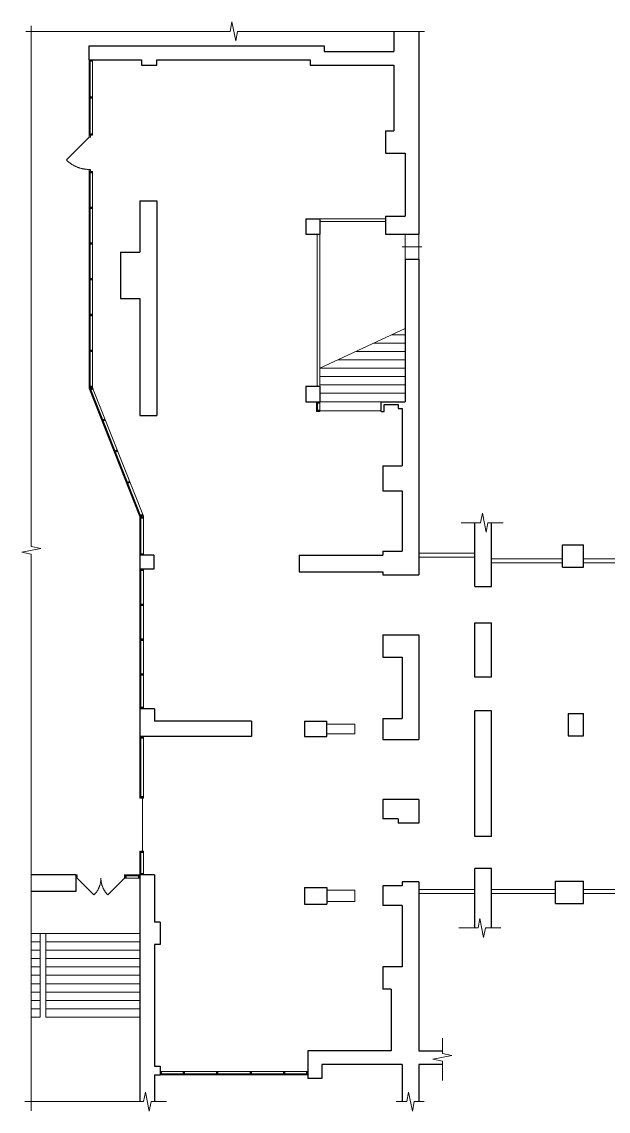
# Model space of a CAD drawing. Header units: metres. Extents: x 3.5 to 45.5, y 1.1 to 40.1.
# Drawn here: x 3.48 to 24.51, y 1.06 to 40.08 of the extents above; entities that cross this region are included whole.
import ezdxf

# ---------------------------------------------------------------- set-up
doc = ezdxf.new("R2010")
doc.units = ezdxf.units.M
doc.header["$MEASUREMENT"] = 0
doc.linetypes.add('DGN Style 3', pattern=[20.175985, 14.411418, -5.764567])

msp = doc.modelspace()

# ---------------------------------------------------------------- linework, layer by layer
at = {"lineweight": 0}
for p, q in [((3.825, 21.282), (3.825, 39.934)), ((10.953, 39.742), (11.019, 40.085)), ((11.019, 40.085), (11.152, 39.4)), ((3.626, 39.742), (10.953, 39.742)), ((11.152, 39.4), (11.218, 39.742)), ((11.218, 39.742), (17.917, 39.742)), ((5.901, 38.726), (5.901, 36.026)), ((5.911, 38.686), (5.936, 38.686)), ((5.911, 36.066), (5.911, 38.686)), ((5.936, 38.686), (5.936, 36.066)), ((6.021, 38.726), (6.021, 36.026)), ((5.936, 36.066), (5.911, 36.066)), ((5.901, 34.726), (5.901, 26.953)), ((5.911, 34.686), (5.936, 34.686)), ((5.911, 27.016), (5.911, 34.686)), ((5.936, 34.686), (5.936, 27.016)), ((6.021, 34.726), (6.021, 26.976)), ((17.721, 32.476), (17.221, 32.476)), ((17.221, 32.476), (17.221, 31.576)), ((17.721, 31.576), (17.721, 32.476)), ((17.121, 32.026), (17.821, 32.026)), ((17.221, 31.576), (17.721, 31.576)), ((14.171, 27.676), (17.221, 29.103)), ((16.095, 28.576), (17.221, 28.576)), ((16.736, 28.876), (17.221, 28.876)), ((15.453, 28.276), (17.221, 28.276)), ((14.812, 27.976), (17.221, 27.976)), ((14.171, 27.676), (17.221, 27.676)), ((14.171, 27.376), (17.221, 27.376)), ((5.901, 26.953), (7.721, 22.353)), ((5.936, 27.016), (5.911, 27.016)), ((6.021, 26.976), (7.841, 22.376)), ((14.171, 27.076), (17.221, 27.076)), ((5.933, 26.899), (5.957, 26.908)), ((7.716, 22.394), (5.933, 26.899)), ((5.957, 26.908), (7.739, 22.404)), ((14.171, 26.776), (17.221, 26.776)), ((14.051, 26.476), (14.171, 26.476)), ((14.051, 26.126), (14.051, 26.476)), ((14.061, 26.436), (14.086, 26.436)), ((14.061, 26.166), (14.061, 26.436)), ((14.086, 26.166), (14.061, 26.166)), ((14.086, 26.436), (14.086, 26.166)), ((14.171, 26.476), (17.221, 26.476)), ((14.171, 26.476), (14.171, 26.126)), ((14.171, 26.126), (14.051, 26.126)), ((7.739, 22.404), (7.716, 22.394)), ((7.721, 20.976), (7.721, 22.353)), ((7.731, 22.313), (7.756, 22.313)), ((7.731, 21.016), (7.731, 22.313)), ((7.756, 22.313), (7.756, 21.016)), ((7.841, 20.976), (7.841, 22.376)), ((19.926, 22.139), (19.993, 22.482)), ((19.993, 22.482), (20.125, 21.797)), ((19.23, 22.139), (19.926, 22.139)), ((20.125, 21.797), (20.192, 22.139)), ((20.192, 22.139), (20.744, 22.139)), ((3.483, 21.083), (4.167, 21.215)), ((3.825, 21.016), (3.483, 21.083)), ((4.167, 21.215), (3.825, 21.282)), ((3.825, 1.071), (3.825, 21.016)), ((7.756, 21.016), (7.731, 21.016)), ((7.721, 20.476), (7.721, 15.476)), ((7.731, 20.436), (7.756, 20.436)), ((7.731, 15.516), (7.731, 20.436)), ((7.756, 20.436), (7.756, 15.516)), ((7.841, 20.476), (7.841, 15.476)), ((7.756, 15.516), (7.731, 15.516)), ((19.841, 7.624), (19.907, 7.966)), ((19.907, 7.966), (20.04, 7.282)), ((19.145, 7.624), (19.841, 7.624)), ((20.04, 7.282), (20.106, 7.624)), ((20.106, 7.624), (20.659, 7.624)), ((18.56, 3.12), (18.56, 3.672)), ((18.218, 2.921), (18.902, 3.054)), ((18.56, 2.855), (18.218, 2.921)), ((18.902, 3.054), (18.56, 3.12)), ((18.56, 2.158), (18.56, 2.855)), ((13.741, 2.476), (8.441, 2.476)), ((8.441, 2.476), (8.441, 2.356)), ((8.441, 2.356), (13.741, 2.356)), ((8.481, 2.391), (8.481, 2.366)), ((13.701, 2.391), (8.481, 2.391)), ((8.481, 2.366), (13.701, 2.366)), ((13.701, 2.366), (13.701, 2.391)), ((13.741, 2.356), (13.741, 2.476)), ((7.852, 1.4), (7.919, 1.742)), ((7.919, 1.742), (8.052, 1.057)), ((17.285, 1.4), (17.352, 1.742)), ((17.352, 1.742), (17.484, 1.057)), ((3.594, 1.4), (7.852, 1.4)), ((8.052, 1.057), (8.118, 1.4)), ((8.118, 1.4), (8.67, 1.4)), ((16.902, 1.4), (17.285, 1.4)), ((17.484, 1.057), (17.551, 1.4)), ((17.551, 1.4), (17.904, 1.4))]:
    msp.add_line(p, q, dxfattribs=at)
at = {"lineweight": 30}
for p, q in [((16.821, 39.742), (16.821, 39.026)), ((17.721, 39.742), (17.721, 32.476)), ((5.901, 38.726), (5.901, 39.226)), ((5.901, 39.226), (14.321, 39.226)), ((14.321, 39.226), (14.321, 39.026)), ((5.901, 38.726), (7.771, 38.726)), ((7.771, 38.726), (7.771, 38.526)), ((8.321, 38.526), (8.321, 38.726)), ((8.321, 38.726), (13.821, 38.726)), ((13.821, 38.726), (13.821, 38.526)), ((14.321, 39.026), (16.821, 39.026)), ((7.771, 38.526), (8.321, 38.526)), ((13.821, 38.526), (16.821, 38.526)), ((16.821, 38.526), (16.821, 36.176)), ((16.521, 36.176), (16.821, 36.176)), ((16.521, 36.176), (16.521, 35.376)), ((16.521, 35.376), (17.221, 35.376)), ((17.221, 35.376), (17.221, 33.126)), ((7.721, 33.676), (8.321, 33.676)), ((7.721, 33.676), (7.721, 31.826)), ((8.321, 33.676), (8.321, 25.976)), ((13.671, 33.026), (14.171, 33.026)), ((13.671, 33.026), (13.671, 32.476)), ((14.171, 33.026), (14.171, 32.476)), ((16.521, 33.126), (17.221, 33.126)), ((16.521, 33.126), (16.521, 32.476)), ((13.671, 32.476), (14.171, 32.476)), ((16.521, 32.476), (17.721, 32.476)), ((7.021, 31.826), (7.721, 31.826)), ((7.021, 31.826), (7.021, 30.176)), ((17.221, 31.576), (17.221, 26.476)), ((17.221, 31.576), (17.721, 31.576)), ((17.721, 31.576), (17.721, 20.276)), ((7.021, 30.176), (7.721, 30.176)), ((7.721, 30.176), (7.721, 25.976)), ((13.671, 27.026), (14.171, 27.026)), ((13.671, 27.026), (13.671, 26.476)), ((14.171, 27.026), (14.171, 26.476)), ((13.671, 26.476), (14.171, 26.476)), ((16.371, 26.476), (17.221, 26.476)), ((16.371, 26.126), (16.371, 26.476)), ((16.471, 26.126), (16.471, 26.376)), ((16.471, 26.376), (16.971, 26.376)), ((16.971, 26.376), (16.971, 26.226)), ((16.971, 26.226), (17.121, 26.226)), ((17.121, 26.226), (17.121, 24.176)), ((7.721, 25.976), (8.321, 25.976)), ((16.371, 26.126), (16.471, 26.126)), ((16.421, 24.176), (17.121, 24.176)), ((16.421, 24.176), (16.421, 23.276)), ((16.421, 23.276), (17.121, 23.276)), ((17.121, 23.276), (17.121, 21.126)), ((19.721, 19.851), (19.721, 22.139)), ((20.321, 19.851), (20.321, 22.139)), ((16.421, 21.126), (17.121, 21.126)), ((16.421, 21.126), (16.421, 20.976)), ((22.871, 20.551), (22.871, 21.351)), ((22.871, 21.351), (23.621, 21.351)), ((23.621, 20.551), (23.621, 21.351)), ((7.721, 20.976), (7.721, 20.476)), ((8.221, 20.976), (7.721, 20.976)), ((8.221, 20.976), (8.221, 20.476)), ((13.421, 20.976), (16.421, 20.976)), ((13.421, 20.976), (13.421, 20.376)), ((8.221, 20.476), (7.721, 20.476)), ((13.421, 20.376), (16.421, 20.376)), ((16.421, 20.376), (16.421, 20.276)), ((22.871, 20.551), (23.621, 20.551)), ((16.421, 20.276), (17.721, 20.276)), ((19.721, 16.601), (19.721, 18.551)), ((20.321, 16.601), (20.321, 18.551)), ((16.421, 18.126), (17.721, 18.126)), ((16.421, 18.126), (16.421, 17.326)), ((17.721, 18.126), (17.721, 14.376)), ((16.421, 17.326), (17.121, 17.326)), ((17.121, 17.326), (17.121, 15.126)), ((20.321, 16.601), (19.721, 16.601)), ((8.241, 15.476), (7.721, 15.476)), ((7.721, 15.476), (7.721, 14.476)), ((8.241, 15.476), (8.241, 15.026)), ((20.321, 15.401), (19.721, 15.401)), ((19.721, 10.901), (19.721, 15.401)), ((20.321, 10.901), (20.321, 15.401)), ((23.071, 15.301), (23.621, 15.301)), ((23.071, 15.301), (23.071, 14.501)), ((23.621, 14.501), (23.621, 15.301)), ((11.721, 15.026), (8.241, 15.026)), ((11.721, 15.026), (11.721, 14.476)), ((13.621, 15.026), (14.421, 15.026)), ((13.621, 15.026), (13.621, 14.476)), ((16.421, 15.126), (17.121, 15.126)), ((16.421, 15.126), (16.421, 14.476)), ((11.721, 14.476), (7.721, 14.476)), ((13.621, 14.476), (14.421, 14.476)), ((16.421, 14.476), (16.421, 14.376)), ((23.071, 14.501), (23.621, 14.501)), ((16.421, 14.376), (17.721, 14.376)), ((16.421, 12.226), (16.421, 11.526)), ((17.721, 12.226), (16.421, 12.226)), ((17.721, 12.226), (17.721, 11.376)), ((16.971, 11.526), (16.421, 11.526)), ((16.971, 11.526), (16.971, 11.376)), ((17.121, 11.376), (16.971, 11.376)), ((20.321, 10.901), (19.721, 10.901)), ((8.241, 9.526), (7.721, 9.526)), ((7.721, 9.526), (7.721, 1.4)), ((8.241, 9.526), (8.241, 7.826)), ((19.721, 7.624), (19.721, 9.751)), ((20.321, 9.751), (19.721, 9.751)), ((20.321, 7.624), (20.321, 9.751)), ((13.621, 9.076), (13.621, 8.476)), ((13.621, 9.076), (14.421, 9.076)), ((14.421, 9.076), (14.421, 8.476)), ((17.121, 9.126), (16.421, 9.126)), ((16.421, 9.126), (16.421, 8.426)), ((17.121, 9.276), (17.121, 9.126)), ((17.721, 9.276), (17.721, 3.226)), ((22.621, 9.301), (23.621, 9.301)), ((22.621, 8.501), (22.621, 9.301)), ((23.621, 8.501), (23.621, 9.301)), ((13.621, 8.476), (14.421, 8.476)), ((17.121, 8.426), (16.421, 8.426)), ((17.121, 8.426), (17.121, 6.226)), ((22.621, 8.501), (23.621, 8.501)), ((8.441, 7.826), (8.241, 7.826)), ((8.441, 7.826), (8.441, 7.026)), ((8.441, 7.026), (8.241, 7.026)), ((8.241, 7.026), (8.241, 2.676)), ((17.121, 6.226), (16.421, 6.226)), ((16.421, 6.226), (16.421, 5.426)), ((16.721, 5.426), (16.421, 5.426)), ((16.721, 5.426), (16.721, 3.226)), ((16.721, 3.226), (13.741, 3.226)), ((13.741, 3.226), (13.741, 2.226)), ((17.721, 3.226), (18.56, 3.226)), ((8.241, 2.676), (8.441, 2.676)), ((8.241, 2.356), (8.241, 1.4)), ((8.241, 2.356), (8.441, 2.356)), ((8.441, 2.676), (8.441, 2.356)), ((14.241, 2.726), (14.241, 2.226)), ((17.121, 2.726), (14.241, 2.726)), ((18.56, 2.726), (17.721, 2.726)), ((14.241, 2.226), (13.741, 2.226))]:
    msp.add_line(p, q, dxfattribs=at)
at = {"color": 7, "linetype": 'Continuous', "lineweight": 13}
for p, q in [((5.901, 38.676), (5.901, 38.726)), ((5.901, 38.726), (5.911, 38.726)), ((6.021, 38.701), (5.901, 38.701)), ((5.911, 38.676), (5.901, 38.676)), ((5.911, 38.726), (5.911, 38.676)), ((5.911, 38.686), (5.911, 38.716)), ((5.911, 38.716), (5.936, 38.716)), ((5.936, 38.686), (5.911, 38.686)), ((5.936, 38.716), (5.936, 38.726)), ((5.936, 38.726), (5.951, 38.726)), ((5.936, 38.676), (5.936, 38.686)), ((5.951, 38.676), (5.936, 38.676)), ((5.951, 38.726), (5.951, 38.676)), ((5.951, 38.676), (5.951, 38.726)), ((5.951, 38.726), (6.021, 38.726)), ((6.021, 38.676), (5.951, 38.676)), ((6.021, 38.726), (6.021, 38.676)), ((5.901, 37.351), (5.901, 37.401)), ((5.901, 37.401), (5.911, 37.401)), ((6.021, 37.376), (5.901, 37.376)), ((5.911, 37.351), (5.901, 37.351)), ((5.911, 37.401), (5.911, 37.351)), ((5.911, 37.361), (5.911, 37.391)), ((5.911, 37.391), (5.936, 37.391)), ((5.936, 37.361), (5.911, 37.361)), ((5.936, 37.391), (5.936, 37.401)), ((5.936, 37.401), (5.951, 37.401)), ((5.936, 37.351), (5.936, 37.361)), ((5.951, 37.351), (5.936, 37.351)), ((5.951, 37.401), (5.951, 37.351)), ((5.951, 37.351), (5.951, 37.401)), ((5.951, 37.401), (6.021, 37.401)), ((6.021, 37.351), (5.951, 37.351)), ((6.021, 37.401), (6.021, 37.351)), ((5.901, 35.956), (5.081, 35.136)), ((5.901, 36.026), (5.901, 36.076)), ((5.901, 36.076), (5.911, 36.076)), ((6.021, 36.051), (5.901, 36.051)), ((5.911, 36.026), (5.901, 36.026)), ((5.901, 36.026), (5.951, 36.026)), ((5.901, 35.956), (5.901, 36.026)), ((5.951, 35.956), (5.901, 35.956)), ((5.911, 36.076), (5.911, 36.026)), ((5.911, 36.036), (5.911, 36.066)), ((5.911, 36.066), (5.936, 36.066)), ((5.936, 36.036), (5.911, 36.036)), ((5.936, 36.066), (5.936, 36.076)), ((5.936, 36.076), (5.951, 36.076)), ((5.936, 36.026), (5.936, 36.036)), ((5.951, 36.026), (5.936, 36.026)), ((5.951, 36.076), (5.951, 36.026)), ((5.951, 36.026), (5.951, 36.076)), ((5.951, 36.076), (6.021, 36.076)), ((6.021, 36.026), (5.951, 36.026)), ((5.951, 36.026), (5.951, 35.956)), ((6.021, 36.076), (6.021, 36.026)), ((5.901, 34.796), (5.951, 34.796)), ((5.901, 34.726), (5.901, 34.796)), ((5.951, 34.796), (5.951, 34.726)), ((5.901, 34.676), (5.901, 34.726)), ((5.901, 34.726), (5.911, 34.726)), ((5.951, 34.726), (5.901, 34.726)), ((6.021, 34.701), (5.901, 34.701)), ((5.911, 34.676), (5.901, 34.676)), ((5.911, 34.726), (5.911, 34.676)), ((5.911, 34.686), (5.911, 34.716)), ((5.911, 34.716), (5.936, 34.716)), ((5.936, 34.686), (5.911, 34.686)), ((5.936, 34.716), (5.936, 34.726)), ((5.936, 34.726), (5.951, 34.726)), ((5.936, 34.676), (5.936, 34.686)), ((5.951, 34.676), (5.936, 34.676)), ((5.951, 34.726), (5.951, 34.676)), ((5.951, 34.676), (5.951, 34.726)), ((5.951, 34.726), (6.021, 34.726)), ((6.021, 34.676), (5.951, 34.676)), ((6.021, 34.726), (6.021, 34.676)), ((5.901, 33.396), (5.901, 33.446)), ((5.901, 33.446), (5.911, 33.446)), ((6.021, 33.421), (5.901, 33.421)), ((5.911, 33.396), (5.901, 33.396)), ((5.911, 33.446), (5.911, 33.396)), ((5.911, 33.406), (5.911, 33.436)), ((5.911, 33.436), (5.936, 33.436)), ((5.936, 33.406), (5.911, 33.406)), ((5.936, 33.436), (5.936, 33.446)), ((5.936, 33.446), (5.951, 33.446)), ((5.936, 33.396), (5.936, 33.406)), ((5.951, 33.396), (5.936, 33.396)), ((5.951, 33.446), (5.951, 33.396)), ((5.951, 33.396), (5.951, 33.446)), ((5.951, 33.446), (6.021, 33.446)), ((6.021, 33.396), (5.951, 33.396)), ((6.021, 33.446), (6.021, 33.396)), ((5.901, 32.116), (5.901, 32.166)), ((5.901, 32.166), (5.911, 32.166)), ((6.021, 32.141), (5.901, 32.141)), ((5.911, 32.116), (5.901, 32.116)), ((5.911, 32.166), (5.911, 32.116)), ((5.911, 32.126), (5.911, 32.156)), ((5.911, 32.156), (5.936, 32.156)), ((5.936, 32.126), (5.911, 32.126)), ((5.936, 32.156), (5.936, 32.166)), ((5.936, 32.166), (5.951, 32.166)), ((5.936, 32.116), (5.936, 32.126)), ((5.951, 32.116), (5.936, 32.116)), ((5.951, 32.166), (5.951, 32.116)), ((5.951, 32.116), (5.951, 32.166)), ((5.951, 32.166), (6.021, 32.166)), ((6.021, 32.116), (5.951, 32.116)), ((6.021, 32.166), (6.021, 32.116)), ((5.901, 30.836), (5.901, 30.886)), ((5.901, 30.886), (5.911, 30.886)), ((6.021, 30.861), (5.901, 30.861)), ((5.911, 30.836), (5.901, 30.836)), ((5.911, 30.886), (5.911, 30.836)), ((5.911, 30.846), (5.911, 30.876)), ((5.911, 30.876), (5.936, 30.876)), ((5.936, 30.846), (5.911, 30.846)), ((5.936, 30.876), (5.936, 30.886)), ((5.936, 30.886), (5.951, 30.886)), ((5.936, 30.836), (5.936, 30.846)), ((5.951, 30.836), (5.936, 30.836)), ((5.951, 30.886), (5.951, 30.836)), ((5.951, 30.836), (5.951, 30.886)), ((5.951, 30.886), (6.021, 30.886)), ((6.021, 30.836), (5.951, 30.836)), ((6.021, 30.886), (6.021, 30.836)), ((5.901, 29.556), (5.901, 29.606)), ((5.901, 29.606), (5.911, 29.606)), ((6.021, 29.581), (5.901, 29.581)), ((5.911, 29.556), (5.901, 29.556)), ((5.911, 29.606), (5.911, 29.556)), ((5.911, 29.566), (5.911, 29.596)), ((5.911, 29.596), (5.936, 29.596)), ((5.936, 29.566), (5.911, 29.566)), ((5.936, 29.596), (5.936, 29.606)), ((5.936, 29.606), (5.951, 29.606)), ((5.936, 29.556), (5.936, 29.566)), ((5.951, 29.556), (5.936, 29.556)), ((5.951, 29.606), (5.951, 29.556)), ((5.951, 29.556), (5.951, 29.606)), ((5.951, 29.606), (6.021, 29.606)), ((6.021, 29.556), (5.951, 29.556)), ((6.021, 29.606), (6.021, 29.556)), ((5.901, 28.276), (5.901, 28.326)), ((5.901, 28.326), (5.911, 28.326)), ((6.021, 28.301), (5.901, 28.301)), ((5.911, 28.276), (5.901, 28.276)), ((5.911, 28.326), (5.911, 28.276)), ((5.911, 28.286), (5.911, 28.316)), ((5.911, 28.316), (5.936, 28.316)), ((5.936, 28.286), (5.911, 28.286)), ((5.936, 28.316), (5.936, 28.326)), ((5.936, 28.326), (5.951, 28.326)), ((5.936, 28.276), (5.936, 28.286)), ((5.951, 28.276), (5.936, 28.276)), ((5.951, 28.326), (5.951, 28.276)), ((5.951, 28.276), (5.951, 28.326)), ((5.951, 28.326), (6.021, 28.326)), ((6.021, 28.276), (5.951, 28.276)), ((6.021, 28.326), (6.021, 28.276)), ((5.901, 26.976), (5.901, 27.026)), ((5.901, 27.026), (5.911, 27.026)), ((6.021, 27.001), (5.901, 27.001)), ((5.911, 26.976), (5.901, 26.976)), ((5.909, 26.932), (5.919, 26.936)), ((5.928, 26.886), (5.909, 26.932)), ((5.911, 27.026), (5.911, 26.976)), ((5.911, 26.986), (5.911, 27.016)), ((5.911, 27.016), (5.936, 27.016)), ((5.936, 26.986), (5.911, 26.986)), ((6.03, 26.953), (5.919, 26.909)), ((5.919, 26.936), (5.937, 26.889)), ((5.922, 26.927), (5.946, 26.936)), ((5.936, 27.016), (5.936, 27.026)), ((5.936, 27.026), (5.951, 27.026)), ((5.936, 26.976), (5.936, 26.986)), ((5.951, 26.976), (5.936, 26.976)), ((5.942, 26.945), (5.956, 26.951)), ((5.946, 26.936), (5.942, 26.945)), ((5.951, 27.026), (5.951, 26.976)), ((5.951, 26.976), (5.951, 27.026)), ((5.951, 27.026), (6.021, 27.026)), ((6.021, 26.976), (5.951, 26.976)), ((5.956, 26.951), (6.021, 26.976)), ((5.956, 26.951), (5.974, 26.904)), ((5.974, 26.904), (5.956, 26.951)), ((6.039, 26.93), (5.974, 26.904)), ((6.021, 27.026), (6.021, 26.976)), ((6.021, 26.976), (6.039, 26.93)), ((5.933, 26.899), (5.922, 26.927)), ((5.937, 26.889), (5.928, 26.886)), ((5.957, 26.908), (5.933, 26.899)), ((5.96, 26.899), (5.957, 26.908)), ((5.974, 26.904), (5.96, 26.899)), ((14.051, 26.426), (14.051, 26.476)), ((14.051, 26.476), (14.061, 26.476)), ((14.171, 26.451), (14.051, 26.451)), ((14.061, 26.426), (14.051, 26.426)), ((14.051, 26.126), (14.051, 26.176)), ((14.051, 26.176), (14.061, 26.176)), ((14.171, 26.151), (14.051, 26.151)), ((14.061, 26.476), (14.061, 26.426)), ((14.061, 26.436), (14.061, 26.466)), ((14.061, 26.466), (14.086, 26.466)), ((14.086, 26.436), (14.061, 26.436)), ((14.061, 26.176), (14.061, 26.126)), ((14.061, 26.136), (14.061, 26.166)), ((14.061, 26.166), (14.086, 26.166)), ((14.086, 26.466), (14.086, 26.476)), ((14.086, 26.476), (14.101, 26.476)), ((14.086, 26.426), (14.086, 26.436)), ((14.101, 26.426), (14.086, 26.426)), ((14.086, 26.166), (14.086, 26.176)), ((14.086, 26.176), (14.101, 26.176)), ((14.101, 26.476), (14.101, 26.426)), ((14.101, 26.426), (14.101, 26.476)), ((14.101, 26.476), (14.171, 26.476)), ((14.171, 26.426), (14.101, 26.426)), ((14.101, 26.176), (14.101, 26.126)), ((14.101, 26.126), (14.101, 26.176)), ((14.101, 26.176), (14.171, 26.176)), ((14.171, 26.476), (14.171, 26.426)), ((14.171, 26.176), (14.171, 26.126)), ((6.351, 25.816), (6.36, 25.82)), ((6.369, 25.77), (6.351, 25.816)), ((6.472, 25.837), (6.36, 25.793)), ((6.36, 25.82), (6.379, 25.774)), ((6.364, 25.811), (6.387, 25.82)), ((6.375, 25.783), (6.364, 25.811)), ((6.379, 25.774), (6.369, 25.77)), ((6.398, 25.792), (6.375, 25.783)), ((6.383, 25.829), (6.397, 25.835)), ((6.387, 25.82), (6.383, 25.829)), ((6.397, 25.835), (6.463, 25.86)), ((6.397, 25.835), (6.416, 25.788)), ((6.416, 25.788), (6.397, 25.835)), ((6.402, 25.783), (6.398, 25.792)), ((6.416, 25.788), (6.402, 25.783)), ((6.481, 25.814), (6.416, 25.788)), ((6.463, 25.86), (6.481, 25.814)), ((14.061, 26.126), (14.051, 26.126)), ((14.086, 26.136), (14.061, 26.136)), ((14.086, 26.126), (14.086, 26.136)), ((14.101, 26.126), (14.086, 26.126)), ((14.171, 26.126), (14.101, 26.126)), ((6.792, 24.7), (6.802, 24.704)), ((6.811, 24.654), (6.792, 24.7)), ((6.913, 24.721), (6.802, 24.677)), ((6.802, 24.704), (6.82, 24.658)), ((6.805, 24.695), (6.829, 24.704)), ((6.816, 24.667), (6.805, 24.695)), ((6.82, 24.658), (6.811, 24.654)), ((6.84, 24.676), (6.816, 24.667)), ((6.825, 24.713), (6.839, 24.719)), ((6.829, 24.704), (6.825, 24.713)), ((6.839, 24.719), (6.904, 24.745)), ((6.839, 24.719), (6.857, 24.672)), ((6.857, 24.672), (6.839, 24.719)), ((6.843, 24.667), (6.84, 24.676)), ((6.857, 24.672), (6.843, 24.667)), ((6.922, 24.698), (6.857, 24.672)), ((6.904, 24.745), (6.922, 24.698)), ((7.234, 23.585), (7.243, 23.588)), ((7.252, 23.538), (7.234, 23.585)), ((7.355, 23.606), (7.243, 23.561)), ((7.243, 23.588), (7.262, 23.542)), ((7.247, 23.579), (7.27, 23.588)), ((7.258, 23.551), (7.247, 23.579)), ((7.262, 23.542), (7.252, 23.538)), ((7.281, 23.56), (7.258, 23.551)), ((7.266, 23.598), (7.28, 23.603)), ((7.27, 23.588), (7.266, 23.598)), ((7.28, 23.603), (7.345, 23.629)), ((7.28, 23.603), (7.299, 23.557)), ((7.299, 23.557), (7.28, 23.603)), ((7.285, 23.551), (7.281, 23.56)), ((7.299, 23.557), (7.285, 23.551)), ((7.364, 23.582), (7.299, 23.557)), ((7.345, 23.629), (7.364, 23.582)), ((7.703, 22.4), (7.712, 22.404)), ((7.721, 22.353), (7.703, 22.4)), ((7.823, 22.421), (7.712, 22.377)), ((7.712, 22.404), (7.73, 22.357)), ((7.716, 22.394), (7.739, 22.404)), ((7.727, 22.366), (7.716, 22.394)), ((7.73, 22.357), (7.721, 22.353)), ((7.721, 22.303), (7.721, 22.353)), ((7.721, 22.353), (7.731, 22.353)), ((7.841, 22.328), (7.721, 22.328)), ((7.731, 22.303), (7.721, 22.303)), ((7.75, 22.376), (7.727, 22.366)), ((7.731, 22.353), (7.731, 22.303)), ((7.731, 22.313), (7.731, 22.343)), ((7.731, 22.343), (7.756, 22.343)), ((7.756, 22.313), (7.731, 22.313)), ((7.735, 22.413), (7.749, 22.418)), ((7.739, 22.404), (7.735, 22.413)), ((7.749, 22.418), (7.814, 22.444)), ((7.749, 22.418), (7.768, 22.372)), ((7.768, 22.372), (7.749, 22.418)), ((7.754, 22.366), (7.75, 22.376)), ((7.768, 22.372), (7.754, 22.366)), ((7.756, 22.343), (7.756, 22.353)), ((7.756, 22.353), (7.771, 22.353)), ((7.756, 22.303), (7.756, 22.313)), ((7.771, 22.303), (7.756, 22.303)), ((7.833, 22.398), (7.768, 22.372)), ((7.771, 22.353), (7.771, 22.303)), ((7.771, 22.303), (7.771, 22.353)), ((7.771, 22.353), (7.841, 22.353)), ((7.841, 22.303), (7.771, 22.303)), ((7.814, 22.444), (7.833, 22.398)), ((7.841, 22.353), (7.841, 22.303)), ((7.721, 20.976), (7.721, 21.026)), ((7.721, 21.026), (7.731, 21.026)), ((7.841, 21.001), (7.721, 21.001)), ((7.731, 20.976), (7.721, 20.976)), ((7.731, 21.026), (7.731, 20.976)), ((7.731, 20.986), (7.731, 21.016)), ((7.731, 21.016), (7.756, 21.016)), ((7.756, 20.986), (7.731, 20.986)), ((7.756, 21.016), (7.756, 21.026)), ((7.756, 21.026), (7.771, 21.026)), ((7.756, 20.976), (7.756, 20.986)), ((7.771, 20.976), (7.756, 20.976)), ((7.771, 21.026), (7.771, 20.976)), ((7.771, 20.976), (7.771, 21.026)), ((7.771, 21.026), (7.841, 21.026)), ((7.841, 20.976), (7.771, 20.976)), ((7.841, 21.026), (7.841, 20.976)), ((7.721, 20.426), (7.721, 20.476)), ((7.721, 20.476), (7.731, 20.476)), ((7.841, 20.451), (7.721, 20.451)), ((7.731, 20.426), (7.721, 20.426)), ((7.731, 20.476), (7.731, 20.426)), ((7.731, 20.436), (7.731, 20.466)), ((7.731, 20.466), (7.756, 20.466)), ((7.756, 20.436), (7.731, 20.436)), ((7.756, 20.466), (7.756, 20.476)), ((7.756, 20.476), (7.771, 20.476)), ((7.756, 20.426), (7.756, 20.436)), ((7.771, 20.426), (7.756, 20.426)), ((7.771, 20.476), (7.771, 20.426)), ((7.771, 20.426), (7.771, 20.476)), ((7.771, 20.476), (7.841, 20.476)), ((7.841, 20.426), (7.771, 20.426)), ((7.841, 20.476), (7.841, 20.426)), ((7.721, 19.176), (7.721, 19.226)), ((7.721, 19.226), (7.731, 19.226)), ((7.841, 19.201), (7.721, 19.201)), ((7.731, 19.176), (7.721, 19.176)), ((7.731, 19.226), (7.731, 19.176)), ((7.731, 19.186), (7.731, 19.216)), ((7.731, 19.216), (7.756, 19.216)), ((7.756, 19.186), (7.731, 19.186)), ((7.756, 19.216), (7.756, 19.226)), ((7.756, 19.226), (7.771, 19.226)), ((7.756, 19.176), (7.756, 19.186)), ((7.771, 19.176), (7.756, 19.176)), ((7.771, 19.226), (7.771, 19.176)), ((7.771, 19.176), (7.771, 19.226)), ((7.771, 19.226), (7.841, 19.226)), ((7.841, 19.176), (7.771, 19.176)), ((7.841, 19.226), (7.841, 19.176)), ((7.721, 17.926), (7.721, 17.976)), ((7.721, 17.976), (7.731, 17.976)), ((7.731, 17.976), (7.731, 17.926)), ((7.731, 17.936), (7.731, 17.966)), ((7.731, 17.966), (7.756, 17.966)), ((7.756, 17.966), (7.756, 17.976)), ((7.756, 17.976), (7.771, 17.976)), ((7.771, 17.976), (7.771, 17.926)), ((7.771, 17.926), (7.771, 17.976)), ((7.771, 17.976), (7.841, 17.976)), ((7.841, 17.976), (7.841, 17.926)), ((7.841, 17.951), (7.721, 17.951)), ((7.731, 17.926), (7.721, 17.926)), ((7.756, 17.936), (7.731, 17.936)), ((7.756, 17.926), (7.756, 17.936)), ((7.771, 17.926), (7.756, 17.926)), ((7.841, 17.926), (7.771, 17.926)), ((7.721, 16.676), (7.721, 16.726)), ((7.721, 16.726), (7.731, 16.726)), ((7.841, 16.701), (7.721, 16.701)), ((7.731, 16.676), (7.721, 16.676)), ((7.731, 16.726), (7.731, 16.676)), ((7.731, 16.686), (7.731, 16.716)), ((7.731, 16.716), (7.756, 16.716)), ((7.756, 16.686), (7.731, 16.686)), ((7.756, 16.716), (7.756, 16.726)), ((7.756, 16.726), (7.771, 16.726)), ((7.756, 16.676), (7.756, 16.686)), ((7.771, 16.676), (7.756, 16.676)), ((7.771, 16.726), (7.771, 16.676)), ((7.771, 16.676), (7.771, 16.726)), ((7.771, 16.726), (7.841, 16.726)), ((7.841, 16.676), (7.771, 16.676)), ((7.841, 16.726), (7.841, 16.676)), ((7.721, 15.476), (7.721, 15.526)), ((7.721, 15.526), (7.731, 15.526)), ((7.841, 15.501), (7.721, 15.501)), ((7.731, 15.476), (7.721, 15.476)), ((7.731, 15.526), (7.731, 15.476)), ((7.731, 15.486), (7.731, 15.516)), ((7.731, 15.516), (7.756, 15.516)), ((7.756, 15.486), (7.731, 15.486)), ((7.756, 15.516), (7.756, 15.526)), ((7.756, 15.526), (7.771, 15.526)), ((7.756, 15.476), (7.756, 15.486)), ((7.771, 15.476), (7.756, 15.476)), ((7.771, 15.526), (7.771, 15.476)), ((7.771, 15.476), (7.771, 15.526)), ((7.771, 15.526), (7.841, 15.526)), ((7.841, 15.476), (7.771, 15.476)), ((7.841, 15.526), (7.841, 15.476)), ((7.721, 14.426), (7.721, 14.476)), ((7.721, 14.476), (7.731, 14.476)), ((7.841, 14.451), (7.721, 14.451)), ((7.731, 14.476), (7.731, 14.426)), ((7.731, 14.436), (7.731, 14.466)), ((7.731, 14.466), (7.756, 14.466)), ((7.756, 14.466), (7.756, 14.476)), ((7.756, 14.476), (7.771, 14.476)), ((7.771, 14.476), (7.771, 14.426)), ((7.771, 14.426), (7.771, 14.476)), ((7.771, 14.476), (7.841, 14.476)), ((7.841, 14.476), (7.841, 14.426)), ((7.731, 14.426), (7.721, 14.426)), ((7.756, 14.436), (7.731, 14.436)), ((7.756, 14.426), (7.756, 14.436)), ((7.771, 14.426), (7.756, 14.426)), ((7.841, 14.426), (7.771, 14.426)), ((7.721, 12.276), (7.721, 12.326)), ((7.721, 12.326), (7.731, 12.326)), ((7.841, 12.301), (7.721, 12.301)), ((7.731, 12.276), (7.721, 12.276)), ((7.731, 12.326), (7.731, 12.276)), ((7.731, 12.286), (7.731, 12.316)), ((7.731, 12.316), (7.756, 12.316)), ((7.756, 12.286), (7.731, 12.286)), ((7.756, 12.316), (7.756, 12.326)), ((7.756, 12.326), (7.771, 12.326)), ((7.756, 12.276), (7.756, 12.286)), ((7.771, 12.276), (7.756, 12.276)), ((7.771, 12.326), (7.771, 12.276)), ((7.771, 12.276), (7.771, 12.326)), ((7.771, 12.326), (7.841, 12.326)), ((7.841, 12.276), (7.771, 12.276)), ((7.841, 12.326), (7.841, 12.276)), ((7.721, 10.326), (7.721, 10.376)), ((7.721, 10.376), (7.731, 10.376)), ((7.841, 10.351), (7.721, 10.351)), ((7.731, 10.326), (7.721, 10.326)), ((7.731, 10.376), (7.731, 10.326)), ((7.731, 10.336), (7.731, 10.366)), ((7.731, 10.366), (7.756, 10.366)), ((7.756, 10.336), (7.731, 10.336)), ((7.756, 10.366), (7.756, 10.376)), ((7.756, 10.376), (7.771, 10.376)), ((7.756, 10.326), (7.756, 10.336)), ((7.771, 10.326), (7.756, 10.326)), ((7.771, 10.376), (7.771, 10.326)), ((7.771, 10.326), (7.771, 10.376)), ((7.771, 10.376), (7.841, 10.376)), ((7.841, 10.326), (7.771, 10.326)), ((7.841, 10.376), (7.841, 10.326)), ((5.421, 9.516), (5.421, 9.526)), ((5.421, 9.526), (5.471, 9.526)), ((5.471, 9.516), (5.421, 9.516)), ((5.421, 9.476), (5.421, 9.491)), ((5.421, 9.491), (5.431, 9.491)), ((5.471, 9.476), (5.421, 9.476)), ((5.421, 9.406), (5.421, 9.476)), ((5.421, 9.476), (5.471, 9.476)), ((5.471, 9.406), (5.421, 9.406)), ((5.431, 9.491), (5.431, 9.516)), ((5.431, 9.516), (5.461, 9.516)), ((5.446, 9.406), (5.446, 9.526)), ((5.461, 9.516), (5.461, 9.491)), ((5.461, 9.491), (5.471, 9.491)), ((5.471, 9.526), (5.471, 9.516)), ((5.471, 9.491), (5.471, 9.476)), ((5.471, 9.476), (5.471, 9.406)), ((7.171, 9.516), (7.171, 9.526)), ((7.171, 9.526), (7.221, 9.526)), ((7.221, 9.516), (7.171, 9.516)), ((7.171, 9.476), (7.171, 9.491)), ((7.171, 9.491), (7.181, 9.491)), ((7.221, 9.476), (7.171, 9.476)), ((7.171, 9.406), (7.171, 9.476)), ((7.171, 9.476), (7.221, 9.476)), ((7.221, 9.406), (7.171, 9.406)), ((7.181, 9.491), (7.181, 9.516)), ((7.181, 9.516), (7.211, 9.516)), ((7.196, 9.406), (7.196, 9.526)), ((7.211, 9.516), (7.211, 9.491)), ((7.211, 9.491), (7.221, 9.491)), ((7.221, 9.526), (7.221, 9.516)), ((7.221, 9.491), (7.221, 9.476)), ((7.221, 9.476), (7.221, 9.406)), ((7.671, 9.516), (7.671, 9.526)), ((7.671, 9.526), (7.721, 9.526)), ((7.721, 9.516), (7.671, 9.516)), ((7.671, 9.476), (7.671, 9.491)), ((7.671, 9.491), (7.681, 9.491)), ((7.721, 9.476), (7.671, 9.476)), ((7.671, 9.406), (7.671, 9.476)), ((7.671, 9.476), (7.721, 9.476)), ((7.721, 9.406), (7.671, 9.406)), ((7.681, 9.491), (7.681, 9.516)), ((7.681, 9.516), (7.711, 9.516)), ((7.696, 9.406), (7.696, 9.526)), ((7.711, 9.516), (7.711, 9.491)), ((7.711, 9.491), (7.721, 9.491)), ((7.721, 9.526), (7.721, 9.576)), ((7.721, 9.576), (7.731, 9.576)), ((7.841, 9.551), (7.721, 9.551)), ((7.721, 9.526), (7.721, 9.516)), ((7.731, 9.526), (7.721, 9.526)), ((7.721, 9.491), (7.721, 9.476)), ((7.721, 9.476), (7.721, 9.406)), ((7.731, 9.576), (7.731, 9.526)), ((7.731, 9.536), (7.731, 9.566)), ((7.731, 9.566), (7.756, 9.566)), ((7.756, 9.536), (7.731, 9.536)), ((7.756, 9.566), (7.756, 9.576)), ((7.756, 9.576), (7.771, 9.576)), ((7.756, 9.526), (7.756, 9.536)), ((7.771, 9.526), (7.756, 9.526)), ((7.771, 9.576), (7.771, 9.526)), ((7.771, 9.526), (7.771, 9.576)), ((7.771, 9.576), (7.841, 9.576)), ((7.841, 9.526), (7.771, 9.526)), ((7.841, 9.576), (7.841, 9.526)), ((8.441, 2.476), (8.491, 2.476)), ((8.441, 2.406), (8.441, 2.476)), ((8.441, 2.391), (8.441, 2.406)), ((8.441, 2.406), (8.491, 2.406)), ((8.491, 2.406), (8.441, 2.406)), ((8.451, 2.391), (8.441, 2.391)), ((8.441, 2.366), (8.491, 2.366)), ((8.441, 2.356), (8.441, 2.366)), ((8.491, 2.356), (8.441, 2.356)), ((8.451, 2.366), (8.451, 2.391)), ((8.481, 2.366), (8.451, 2.366)), ((8.466, 2.476), (8.466, 2.356)), ((8.481, 2.391), (8.481, 2.366)), ((8.491, 2.391), (8.481, 2.391)), ((8.491, 2.476), (8.491, 2.406)), ((8.491, 2.406), (8.491, 2.391)), ((8.491, 2.366), (8.491, 2.356)), ((9.266, 2.476), (9.316, 2.476)), ((9.266, 2.406), (9.266, 2.476)), ((9.266, 2.391), (9.266, 2.406)), ((9.266, 2.406), (9.316, 2.406)), ((9.316, 2.406), (9.266, 2.406)), ((9.276, 2.391), (9.266, 2.391)), ((9.266, 2.366), (9.316, 2.366)), ((9.266, 2.356), (9.266, 2.366)), ((9.316, 2.356), (9.266, 2.356)), ((9.276, 2.366), (9.276, 2.391)), ((9.306, 2.366), (9.276, 2.366)), ((9.291, 2.476), (9.291, 2.356)), ((9.306, 2.391), (9.306, 2.366)), ((9.316, 2.391), (9.306, 2.391)), ((9.316, 2.476), (9.316, 2.406)), ((9.316, 2.406), (9.316, 2.391)), ((9.316, 2.366), (9.316, 2.356)), ((10.466, 2.476), (10.516, 2.476)), ((10.466, 2.406), (10.466, 2.476)), ((10.466, 2.391), (10.466, 2.406)), ((10.466, 2.406), (10.516, 2.406)), ((10.516, 2.406), (10.466, 2.406)), ((10.476, 2.391), (10.466, 2.391)), ((10.466, 2.366), (10.516, 2.366)), ((10.466, 2.356), (10.466, 2.366)), ((10.516, 2.356), (10.466, 2.356)), ((10.476, 2.366), (10.476, 2.391)), ((10.506, 2.366), (10.476, 2.366)), ((10.491, 2.476), (10.491, 2.356)), ((10.506, 2.391), (10.506, 2.366)), ((10.516, 2.391), (10.506, 2.391)), ((10.516, 2.476), (10.516, 2.406)), ((10.516, 2.406), (10.516, 2.391)), ((10.516, 2.366), (10.516, 2.356))]:
    msp.add_line(p, q, dxfattribs=at)
at = {"color": 7, "linetype": 'Continuous', "lineweight": 0}
for p, q in [((5.081, 35.136), (5.095, 35.122)), ((5.095, 35.122), (5.109, 35.109)), ((5.109, 35.109), (5.124, 35.095)), ((5.124, 35.095), (5.139, 35.082)), ((5.139, 35.082), (5.154, 35.069)), ((5.154, 35.069), (5.169, 35.056)), ((5.169, 35.056), (5.184, 35.044)), ((5.184, 35.044), (5.2, 35.032)), ((5.2, 35.032), (5.216, 35.02)), ((5.216, 35.02), (5.232, 35.009)), ((5.232, 35.009), (5.248, 34.997)), ((5.248, 34.997), (5.265, 34.986)), ((5.265, 34.986), (5.281, 34.976)), ((5.281, 34.976), (5.298, 34.965)), ((5.298, 34.965), (5.315, 34.955)), ((5.315, 34.955), (5.333, 34.945)), ((5.333, 34.945), (5.35, 34.936)), ((5.35, 34.936), (5.367, 34.926)), ((5.367, 34.926), (5.385, 34.917)), ((5.385, 34.917), (5.403, 34.909)), ((5.403, 34.909), (5.421, 34.9)), ((5.421, 34.9), (5.439, 34.892)), ((5.439, 34.892), (5.457, 34.885)), ((5.457, 34.885), (5.475, 34.877)), ((5.475, 34.877), (5.494, 34.87)), ((5.494, 34.87), (5.513, 34.863)), ((5.513, 34.863), (5.531, 34.857)), ((5.531, 34.857), (5.55, 34.851)), ((5.55, 34.851), (5.569, 34.845)), ((5.569, 34.845), (5.588, 34.839)), ((5.588, 34.839), (5.607, 34.834)), ((5.607, 34.834), (5.626, 34.829)), ((5.626, 34.829), (5.646, 34.825)), ((5.646, 34.825), (5.665, 34.821)), ((5.665, 34.821), (5.684, 34.817)), ((5.684, 34.817), (5.704, 34.813)), ((5.704, 34.813), (5.723, 34.81)), ((5.723, 34.81), (5.743, 34.807)), ((5.743, 34.807), (5.763, 34.805)), ((5.763, 34.805), (5.782, 34.802)), ((5.782, 34.802), (5.802, 34.801)), ((5.802, 34.801), (5.822, 34.799)), ((5.822, 34.799), (5.842, 34.798)), ((5.842, 34.798), (5.861, 34.797)), ((5.861, 34.797), (5.881, 34.796)), ((5.881, 34.796), (5.901, 34.796)), ((7.721, 14.476), (7.721, 12.326)), ((7.841, 14.476), (7.841, 12.326)), ((7.731, 14.436), (7.756, 14.436)), ((7.731, 12.316), (7.731, 14.436)), ((7.756, 14.436), (7.756, 12.316)), ((7.756, 12.316), (7.731, 12.316)), ((7.721, 10.326), (7.721, 9.526)), ((7.731, 10.336), (7.756, 10.336)), ((7.731, 9.566), (7.731, 10.336)), ((7.756, 10.336), (7.756, 9.566)), ((7.841, 10.326), (7.841, 9.526)), ((7.756, 9.566), (7.731, 9.566)), ((14.421, 9.076), (14.421, 8.476)), ((14.421, 8.476), (14.421, 9.076))]:
    msp.add_line(p, q, dxfattribs=at)
at = {"lineweight": 13}
for p, q in [((14.171, 33.026), (16.521, 33.026)), ((14.171, 32.926), (16.521, 32.926)), ((14.071, 32.476), (14.071, 27.026)), ((14.171, 32.476), (14.171, 27.026)), ((19.721, 21.051), (17.721, 21.051)), ((19.721, 20.901), (17.721, 20.901)), ((22.871, 20.851), (20.321, 20.851)), ((22.871, 20.701), (20.321, 20.701)), ((23.621, 20.851), (28.671, 20.851)), ((23.621, 20.701), (28.671, 20.701)), ((19.721, 9.001), (17.721, 9.001)), ((22.621, 9.001), (20.321, 9.001)), ((23.621, 9.001), (28.671, 9.001)), ((19.721, 8.851), (17.721, 8.851)), ((22.621, 8.851), (20.321, 8.851)), ((23.621, 8.851), (28.671, 8.851))]:
    msp.add_line(p, q, dxfattribs=at)
at = {"color": 7, "linetype": 'DGN Style 3', "lineweight": 13}
for p, q in [((14.171, 26.151), (16.371, 26.151)), ((14.421, 14.926), (14.421, 14.576)), ((15.421, 14.926), (14.421, 14.926)), ((15.421, 14.576), (15.421, 14.926)), ((14.421, 14.576), (15.421, 14.576)), ((7.806, 12.276), (7.806, 10.376)), ((14.421, 8.976), (14.421, 8.576)), ((15.421, 8.976), (14.421, 8.976)), ((15.421, 8.576), (15.421, 8.976)), ((14.421, 8.576), (15.421, 8.576))]:
    msp.add_line(p, q, dxfattribs=at)
at = {"color": 7, "linetype": 'Continuous', "lineweight": 30}
for p, q in [((19.721, 19.851), (20.321, 19.851)), ((19.721, 18.551), (20.321, 18.551)), ((14.421, 14.476), (14.421, 15.026)), ((17.721, 11.376), (17.121, 11.376)), ((17.721, 9.276), (17.121, 9.276))]:
    msp.add_line(p, q, dxfattribs=at)
at = {"linetype": 'Continuous', "lineweight": 30}
for p, q in [((5.421, 9.526), (3.825, 9.526)), ((5.421, 9.526), (5.421, 8.926)), ((5.421, 8.926), (3.825, 8.926)), ((17.121, 2.726), (17.121, 1.4)), ((17.721, 2.726), (17.721, 1.4))]:
    msp.add_line(p, q, dxfattribs=at)
at = {"linetype": 'Continuous', "lineweight": 13}
for p, q in [((5.471, 9.406), (6.072, 8.805)), ((7.171, 9.406), (6.57, 8.805)), ((7.721, 7.426), (3.825, 7.426)), ((4.144, 7.426), (4.144, 4.426)), ((4.344, 7.426), (4.344, 4.426)), ((4.144, 4.426), (3.825, 4.426)), ((7.721, 4.426), (4.344, 4.426))]:
    msp.add_line(p, q, dxfattribs=at)
at = {"linetype": 'Continuous', "lineweight": 0}
for p, q in [((6.32, 9.373), (6.321, 9.39)), ((6.32, 9.356), (6.32, 9.373)), ((6.321, 9.39), (6.321, 9.406)), ((6.321, 9.406), (6.321, 9.39)), ((6.321, 9.39), (6.322, 9.373)), ((6.322, 9.373), (6.323, 9.356)), ((7.171, 9.526), (7.721, 9.526)), ((7.171, 9.406), (7.171, 9.526)), ((7.721, 9.406), (7.171, 9.406)), ((7.211, 9.516), (7.681, 9.516)), ((7.211, 9.491), (7.211, 9.516)), ((7.681, 9.491), (7.211, 9.491)), ((7.681, 9.516), (7.681, 9.491)), ((7.721, 9.526), (7.721, 9.406)), ((6.196, 8.962), (6.204, 8.976)), ((6.204, 8.976), (6.213, 8.991)), ((6.213, 8.991), (6.221, 9.006)), ((6.221, 9.006), (6.228, 9.02)), ((6.228, 9.02), (6.236, 9.035)), ((6.236, 9.035), (6.243, 9.05)), ((6.243, 9.05), (6.25, 9.066)), ((6.25, 9.066), (6.256, 9.081)), ((6.256, 9.081), (6.263, 9.097)), ((6.263, 9.097), (6.268, 9.112)), ((6.268, 9.112), (6.274, 9.128)), ((6.274, 9.128), (6.279, 9.144)), ((6.279, 9.144), (6.284, 9.16)), ((6.284, 9.16), (6.289, 9.176)), ((6.289, 9.176), (6.293, 9.192)), ((6.293, 9.192), (6.298, 9.208)), ((6.298, 9.208), (6.301, 9.224)), ((6.301, 9.224), (6.305, 9.24)), ((6.305, 9.24), (6.308, 9.257)), ((6.308, 9.257), (6.311, 9.273)), ((6.311, 9.273), (6.313, 9.29)), ((6.313, 9.29), (6.315, 9.306)), ((6.315, 9.306), (6.317, 9.323)), ((6.317, 9.323), (6.318, 9.34)), ((6.318, 9.34), (6.32, 9.356)), ((6.323, 9.356), (6.324, 9.34)), ((6.324, 9.34), (6.325, 9.323)), ((6.325, 9.323), (6.327, 9.306)), ((6.327, 9.306), (6.329, 9.29)), ((6.329, 9.29), (6.332, 9.273)), ((6.332, 9.273), (6.334, 9.257)), ((6.334, 9.257), (6.337, 9.24)), ((6.337, 9.24), (6.341, 9.224)), ((6.341, 9.224), (6.345, 9.208)), ((6.345, 9.208), (6.349, 9.192)), ((6.349, 9.192), (6.353, 9.176)), ((6.353, 9.176), (6.358, 9.16)), ((6.358, 9.16), (6.363, 9.144)), ((6.363, 9.144), (6.368, 9.128)), ((6.368, 9.128), (6.374, 9.112)), ((6.374, 9.112), (6.38, 9.097)), ((6.38, 9.097), (6.386, 9.081)), ((6.386, 9.081), (6.392, 9.066)), ((6.392, 9.066), (6.399, 9.05)), ((6.399, 9.05), (6.406, 9.035)), ((6.406, 9.035), (6.414, 9.02)), ((6.414, 9.02), (6.421, 9.006)), ((6.421, 9.006), (6.429, 8.991)), ((6.429, 8.991), (6.438, 8.976)), ((6.438, 8.976), (6.446, 8.962)), ((6.072, 8.805), (6.084, 8.817)), ((6.084, 8.817), (6.095, 8.829)), ((6.095, 8.829), (6.106, 8.842)), ((6.106, 8.842), (6.117, 8.854)), ((6.117, 8.854), (6.128, 8.867)), ((6.128, 8.867), (6.139, 8.88)), ((6.139, 8.88), (6.149, 8.893)), ((6.149, 8.893), (6.159, 8.907)), ((6.159, 8.907), (6.168, 8.92)), ((6.168, 8.92), (6.178, 8.934)), ((6.178, 8.934), (6.187, 8.948)), ((6.187, 8.948), (6.196, 8.962)), ((6.446, 8.962), (6.455, 8.948)), ((6.455, 8.948), (6.464, 8.934)), ((6.464, 8.934), (6.474, 8.92)), ((6.474, 8.92), (6.483, 8.907)), ((6.483, 8.907), (6.493, 8.893)), ((6.493, 8.893), (6.504, 8.88)), ((6.504, 8.88), (6.514, 8.867)), ((6.514, 8.867), (6.525, 8.854)), ((6.525, 8.854), (6.536, 8.842)), ((6.536, 8.842), (6.547, 8.829)), ((6.547, 8.829), (6.558, 8.817)), ((6.558, 8.817), (6.57, 8.805)), ((4.144, 7.126), (3.825, 7.126)), ((7.721, 7.126), (4.344, 7.126)), ((4.144, 6.826), (3.825, 6.826)), ((7.721, 6.826), (4.344, 6.826)), ((4.144, 6.526), (3.825, 6.526)), ((7.721, 6.526), (4.344, 6.526)), ((4.144, 6.226), (3.825, 6.226)), ((4.144, 5.926), (3.825, 5.926)), ((7.721, 6.226), (4.344, 6.226)), ((7.721, 5.926), (4.344, 5.926)), ((4.144, 5.626), (3.825, 5.626)), ((7.721, 5.626), (4.344, 5.626)), ((4.144, 5.326), (3.825, 5.326)), ((7.721, 5.326), (4.344, 5.326)), ((4.144, 5.026), (3.825, 5.026)), ((4.144, 4.726), (3.825, 4.726)), ((7.721, 5.026), (4.344, 5.026)), ((7.721, 4.726), (4.344, 4.726))]:
    msp.add_line(p, q, dxfattribs=at)
at = {"color": 7, "linetype": 'Continuous', "lineweight": 13, "extrusion": (0, 0, -1)}
for p, q in [((11.716, 2.476), (11.666, 2.476)), ((11.666, 2.476), (11.666, 2.406)), ((11.716, 2.406), (11.666, 2.406)), ((11.666, 2.406), (11.666, 2.391)), ((11.666, 2.406), (11.716, 2.406)), ((11.666, 2.391), (11.676, 2.391)), ((11.716, 2.366), (11.666, 2.366)), ((11.666, 2.366), (11.666, 2.356)), ((11.666, 2.356), (11.716, 2.356)), ((11.676, 2.391), (11.676, 2.366)), ((11.676, 2.366), (11.706, 2.366)), ((11.691, 2.476), (11.691, 2.356)), ((11.706, 2.366), (11.706, 2.391)), ((11.706, 2.391), (11.716, 2.391)), ((11.716, 2.406), (11.716, 2.476)), ((11.716, 2.391), (11.716, 2.406)), ((11.716, 2.356), (11.716, 2.366)), ((12.916, 2.476), (12.866, 2.476)), ((12.866, 2.476), (12.866, 2.406)), ((12.916, 2.406), (12.866, 2.406)), ((12.866, 2.406), (12.866, 2.391)), ((12.866, 2.406), (12.916, 2.406)), ((12.866, 2.391), (12.876, 2.391)), ((12.916, 2.366), (12.866, 2.366)), ((12.866, 2.366), (12.866, 2.356)), ((12.866, 2.356), (12.916, 2.356)), ((12.876, 2.391), (12.876, 2.366)), ((12.876, 2.366), (12.906, 2.366)), ((12.891, 2.476), (12.891, 2.356)), ((12.906, 2.366), (12.906, 2.391)), ((12.906, 2.391), (12.916, 2.391)), ((12.916, 2.406), (12.916, 2.476)), ((12.916, 2.391), (12.916, 2.406)), ((12.916, 2.356), (12.916, 2.366)), ((13.741, 2.476), (13.691, 2.476)), ((13.691, 2.476), (13.691, 2.406)), ((13.741, 2.406), (13.691, 2.406)), ((13.691, 2.406), (13.691, 2.391)), ((13.691, 2.406), (13.741, 2.406)), ((13.691, 2.391), (13.701, 2.391)), ((13.741, 2.366), (13.691, 2.366)), ((13.691, 2.366), (13.691, 2.356)), ((13.691, 2.356), (13.741, 2.356)), ((13.701, 2.391), (13.701, 2.366)), ((13.701, 2.366), (13.731, 2.366)), ((13.716, 2.476), (13.716, 2.356)), ((13.731, 2.366), (13.731, 2.391)), ((13.731, 2.391), (13.741, 2.391)), ((13.741, 2.406), (13.741, 2.476)), ((13.741, 2.391), (13.741, 2.406)), ((13.741, 2.356), (13.741, 2.366))]:
    msp.add_line(p, q, dxfattribs=at)

doc.saveas('drawing.dxf')
